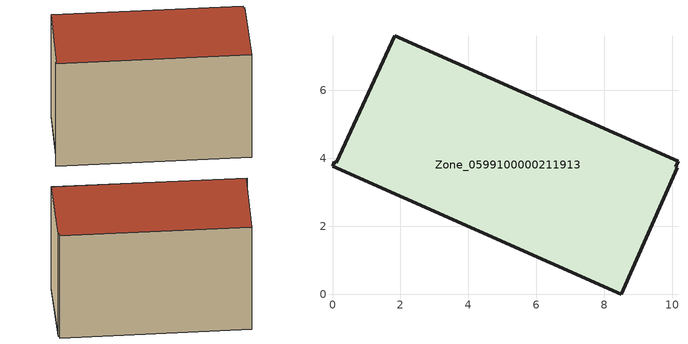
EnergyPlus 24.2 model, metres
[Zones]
Zone_0599100000211913
 floor ground (C_G): 10.09,3.75 10.14,3.73 8.5,0 0,3.77 0.06,3.9 0.11,3.87 1.83,7.61 10.16,3.91 z0
 wall outside (C_F): 8.5,0 10.14,3.73 10.09,3.75 10.16,3.91 1.83,7.61 0.11,3.87 0.06,3.9 0,3.77 8.5,0 z0:5.77
 roof outside (C_R): 10.14,3.73 10.09,3.75 10.16,3.91 1.83,7.61 0.11,3.87 0.06,3.9 0,3.77 8.5,0 z5.77
[BUILDING]
Pand.0599100000211913: North Axis=0; Terrain=City; Loads Convergence Tolerance Value=0.04; Temperature Convergence Tolerance Value=0.4; Solar Distribution=FullExterior; Maximum Number of Warmup Days=25; Minimum Number of Warmup Days=1
[Site:Location]
Rotterdam.The.Hague.AP_ZH_NLD Design_Conditions: Latitude=51.96; Longitude=4.45; Time Zone=1; Elevation=-4.5
[SITE:GROUNDTEMPERATURE:BUILDINGSURFACE]
18, 18, 18, 18, 18, 18, 18, 18, 18, 18, 18, 18
[MATERIAL] Thermal Absorptance=0.9; Solar Absorptance=0.7; Visible Absorptance=0.7
Name | Roughness | Thickness | Conductivity | Density | Specific Heat
G.TI.1946-1964 | MediumSmooth | 0.15 | 1 | 540 | 1210
F.TI.1946-1964 | Rough | 0.3 | 0.857143 | 1920 | 840
R.TI.1946-1964 | MediumRough | 0.2 | 0.277778 | 1500 | 1000
[CONSTRUCTION]
C_G: G.TI.1946-1964
C_F: F.TI.1946-1964
C_R: R.TI.1946-1964
[ZONE]
Zone_0599100000211913: Type=1; Multiplier=1; Ceiling Height=Autocalculate; Volume=Autocalculate; Floor Area=autocalculate; Part of Total Floor Area=Yes
[ZONEINFILTRATION:DESIGNFLOWRATE]
Infil_Zone_0599100000211913: Zone or ZoneList or Space or SpaceList=Zone_0599100000211913; Schedule=AlwaysOn; Design Flow Rate Calculation Method=Flow/Area; Flow Rate per Floor Area=0.003; Constant Term Coefficient=1; Temperature Term Coefficient=0; Velocity Term Coefficient=0; Velocity Squared Term Coefficient=0
[HVACTEMPLATE:ZONE:IDEALLOADSAIRSYSTEM]
Zone_0599100000211913: Maximum Heating Supply Air Temperature=50; Minimum Cooling Supply Air Temperature=13; Maximum Heating Supply Air Humidity Ratio=0.0156; Minimum Cooling Supply Air Humidity Ratio=0.0077; Heating Limit=NoLimit; Cooling Limit=NoLimit; Dehumidification Control Type=ConstantSensibleHeatRatio; Cooling Sensible Heat Ratio=0.7; Dehumidification Setpoint=60; Humidification Control Type=None; Humidification Setpoint=30; Outdoor Air Method=None; Outdoor Air Flow Rate per Person=0.00944; Outdoor Air Flow Rate per Zone Floor Area=0; Outdoor Air Flow Rate per Zone=0; Demand Controlled Ventilation Type=None; Outdoor Air Economizer Type=NoEconomizer; Heat Recovery Type=None; Sensible Heat Recovery Effectiveness=0.7; Latent Heat Recovery Effectiveness=0.65
[ZONECONTROL:THERMOSTAT]
ThermostatControl_Zone_0599100000211913: Zone or ZoneList=Zone_0599100000211913; Control Type Schedule=DualSetpointControlType; Control 1=Thermostat_Zone_0599100000211913; Temperature Difference Between Cutout And Setpoint=0
[THERMOSTATSETPOINT:DUALSETPOINT]
Thermostat_Zone_0599100000211913: Heating Setpoint Temperature Schedule=HeatingSetpoint_Zone_0599100000211913; Cooling Setpoint Temperature Schedule=CoolingSetpoint_Zone_0599100000211913
[SCHEDULE:COMPACT]
HeatingSetpoint_Zone_0599100000211913: Through: 12/31, For: AllDays, Until: 24:00, 21
CoolingSetpoint_Zone_0599100000211913: Through: 12/31, For: AllDays, Until: 24:00, 24
DualSetpointControlType: Through: 12/31, For: AllDays, Until: 24:00, 4
AlwaysOn: Through: 12/31, For: AllDays, Until: 24:00, 1
